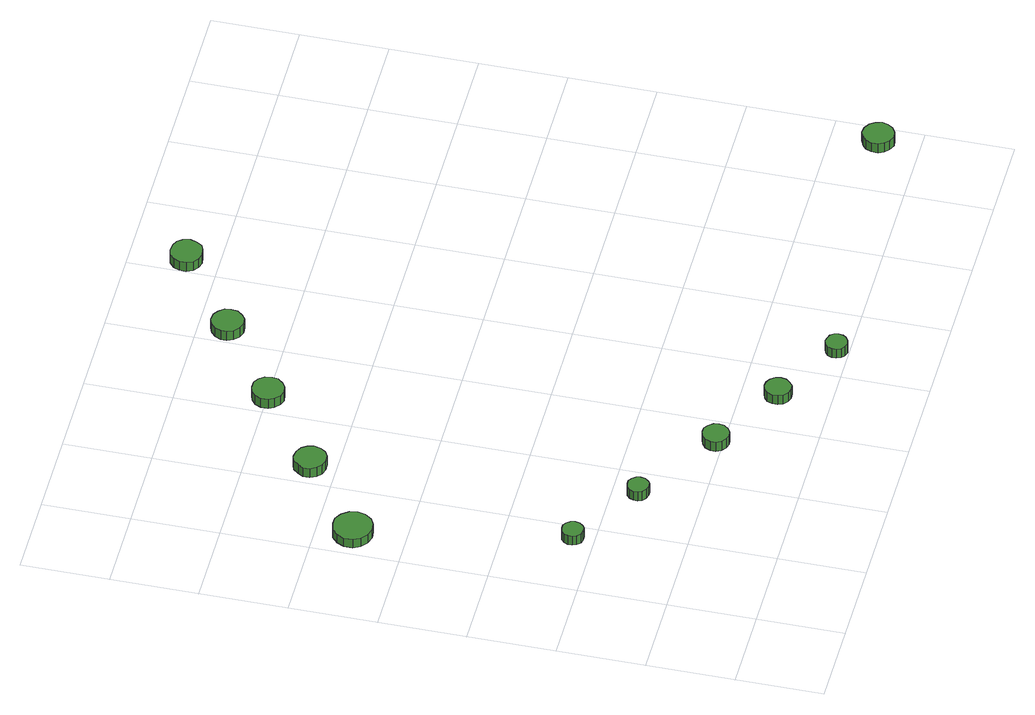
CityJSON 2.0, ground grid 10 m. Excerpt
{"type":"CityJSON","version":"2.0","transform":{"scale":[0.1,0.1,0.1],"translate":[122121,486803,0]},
"CityObjects":{
"tree1":{"type":"SolitaryVegetationObject","attributes":{"function":"something"},"geometry":[{"type":"MultiSurface","lod":"1","boundaries":[[[0,1,2,3,4,5,6,7,8,9,10,11,12,13,14]],[[15,16,17,18,19,20,21,22,23,24,25,26,27,28,29]],[[0,29,28,1]],[[1,28,27,2]],[[2,27,26,3]],[[3,26,25,4]],[[4,25,24,5]],[[5,24,23,6]],[[6,23,22,7]],[[7,22,21,8]],[[8,21,20,9]],[[9,20,19,10]],[[10,19,18,11]],[[11,18,17,12]],[[12,17,16,13]],[[13,16,15,14]],[[14,15,29,0]]]}]},
"tree2":{"type":"SolitaryVegetationObject","attributes":{"function":"something"},"geometry":[{"type":"MultiSurface","lod":"1","boundaries":[[[30,31,32,33,34,35,36,37,38,39,40,41,42,43,44]],[[45,46,47,48,49,50,51,52,53,54,55,56,57,58,59]],[[30,59,58,31]],[[31,58,57,32]],[[32,57,56,33]],[[33,56,55,34]],[[34,55,54,35]],[[35,54,53,36]],[[36,53,52,37]],[[37,52,51,38]],[[38,51,50,39]],[[39,50,49,40]],[[40,49,48,41]],[[41,48,47,42]],[[42,47,46,43]],[[43,46,45,44]],[[44,45,59,30]]]}]},
"tree3":{"type":"SolitaryVegetationObject","attributes":{"function":"something"},"geometry":[{"type":"MultiSurface","lod":"1","boundaries":[[[60,61,62,63,64,65,66,67,68,69,70,71,72,73,74]],[[75,76,77,78,79,80,81,82,83,84,85,86,87,88,89]],[[60,89,88,61]],[[61,88,87,62]],[[62,87,86,63]],[[63,86,85,64]],[[64,85,84,65]],[[65,84,83,66]],[[66,83,82,67]],[[67,82,81,68]],[[68,81,80,69]],[[69,80,79,70]],[[70,79,78,71]],[[71,78,77,72]],[[72,77,76,73]],[[73,76,75,74]],[[74,75,89,60]]]}]},
"tree4":{"type":"SolitaryVegetationObject","attributes":{"function":"something"},"geometry":[{"type":"MultiSurface","lod":"1","boundaries":[[[90,91,92,93,94,95,96,97,98,99,100,101,102,103,104]],[[105,106,107,108,109,110,111,112,113,114,115,116,117,118,119]],[[90,119,118,91]],[[91,118,117,92]],[[92,117,116,93]],[[93,116,115,94]],[[94,115,114,95]],[[95,114,113,96]],[[96,113,112,97]],[[97,112,111,98]],[[98,111,110,99]],[[99,110,109,100]],[[100,109,108,101]],[[101,108,107,102]],[[102,107,106,103]],[[103,106,105,104]],[[104,105,119,90]]]}]},
"tree5":{"type":"SolitaryVegetationObject","attributes":{"function":"something"},"geometry":[{"type":"MultiSurface","lod":"1","boundaries":[[[120,121,122,123,124,125,126,127,128,129,130,131,132,133,134]],[[135,136,137,138,139,140,141,142,143,144,145,146,147,148,149]],[[120,149,148,121]],[[121,148,147,122]],[[122,147,146,123]],[[123,146,145,124]],[[124,145,144,125]],[[125,144,143,126]],[[126,143,142,127]],[[127,142,141,128]],[[128,141,140,129]],[[129,140,139,130]],[[130,139,138,131]],[[131,138,137,132]],[[132,137,136,133]],[[133,136,135,134]],[[134,135,149,120]]]}]},
"tree6":{"type":"SolitaryVegetationObject","attributes":{"function":"something"},"geometry":[{"type":"MultiSurface","lod":"1","boundaries":[[[150,151,152,153,154,155,156,157,158,159,160,161,162,163,164]],[[165,166,167,168,169,170,171,172,173,174,175,176,177,178,179]],[[150,179,178,151]],[[151,178,177,152]],[[152,177,176,153]],[[153,176,175,154]],[[154,175,174,155]],[[155,174,173,156]],[[156,173,172,157]],[[157,172,171,158]],[[158,171,170,159]],[[159,170,169,160]],[[160,169,168,161]],[[161,168,167,162]],[[162,167,166,163]],[[163,166,165,164]],[[164,165,179,150]]]}]},
"tree7":{"type":"SolitaryVegetationObject","attributes":{"function":"something"},"geometry":[{"type":"MultiSurface","lod":"1","boundaries":[[[180,181,182,183,184,185,186,187,188,189,190,191,192,193,194]],[[195,196,197,198,199,200,201,202,203,204,205,206,207,208,209]],[[180,209,208,181]],[[181,208,207,182]],[[182,207,206,183]],[[183,206,205,184]],[[184,205,204,185]],[[185,204,203,186]],[[186,203,202,187]],[[187,202,201,188]],[[188,201,200,189]],[[189,200,199,190]],[[190,199,198,191]],[[191,198,197,192]],[[192,197,196,193]],[[193,196,195,194]],[[194,195,209,180]]]}]},
"tree8":{"type":"SolitaryVegetationObject","attributes":{"function":"something"},"geometry":[{"type":"MultiSurface","lod":"1","boundaries":[[[210,211,212,213,214,215,216,217,218,219,220,221,222,223,224]],[[225,226,227,228,229,230,231,232,233,234,235,236,237,238,239]],[[210,239,238,211]],[[211,238,237,212]],[[212,237,236,213]],[[213,236,235,214]],[[214,235,234,215]],[[215,234,233,216]],[[216,233,232,217]],[[217,232,231,218]],[[218,231,230,219]],[[219,230,229,220]],[[220,229,228,221]],[[221,228,227,222]],[[222,227,226,223]],[[223,226,225,224]],[[224,225,239,210]]]}]},
"tree9":{"type":"SolitaryVegetationObject","attributes":{"function":"something"},"geometry":[{"type":"MultiSurface","lod":"1","boundaries":[[[240,241,242,243,244,245,246,247,248,249,250,251,252,253,254]],[[255,256,257,258,259,260,261,262,263,264,265,266,267,268,269]],[[240,269,268,241]],[[241,268,267,242]],[[242,267,266,243]],[[243,266,265,244]],[[244,265,264,245]],[[245,264,263,246]],[[246,263,262,247]],[[247,262,261,248]],[[248,261,260,249]],[[249,260,259,250]],[[250,259,258,251]],[[251,258,257,252]],[[252,257,256,253]],[[253,256,255,254]],[[254,255,269,240]]]}]},
"tree10":{"type":"SolitaryVegetationObject","attributes":{"function":"something"},"geometry":[{"type":"MultiSurface","lod":"1","boundaries":[[[270,271,272,273,274,275,276,277,278,279,280,281,282,283,284]],[[285,286,287,288,289,290,291,292,293,294,295,296,297,298,299]],[[270,299,298,271]],[[271,298,297,272]],[[272,297,296,273]],[[273,296,295,274]],[[274,295,294,275]],[[275,294,293,276]],[[276,293,292,277]],[[277,292,291,278]],[[278,291,290,279]],[[279,290,289,280]],[[280,289,288,281]],[[281,288,287,282]],[[282,287,286,283]],[[283,286,285,284]],[[284,285,299,270]]]}]},
"tree11":{"type":"SolitaryVegetationObject","attributes":{"function":"something"},"geometry":[{"type":"MultiSurface","lod":"1","boundaries":[[[300,301,302,303,304,305,306,307,308,309,310,311,312,313,314]],[[315,316,317,318,319,320,321,322,323,324,325,326,327,328,329]],[[300,329,328,301]],[[301,328,327,302]],[[302,327,326,303]],[[303,326,325,304]],[[304,325,324,305]],[[305,324,323,306]],[[306,323,322,307]],[[307,322,321,308]],[[308,321,320,309]],[[309,320,319,310]],[[310,319,318,311]],[[311,318,317,312]],[[312,317,316,313]],[[313,316,315,314]],[[314,315,329,300]]]}]}
},
"vertices":[
[87,223,28],[86,228,28],[83,232,28],[79,235,28],[74,235,28],[69,234,28],[65,230,28],[63,226,28],[63,221,28],[65,216,28],[69,212,28],[74,211,28],[79,211,28],[83,214,28],[86,218,28],[86,218,15],[83,214,15],[79,211,15],[74,211,15],[69,212,15],[65,216,15],[63,221,15],[63,226,15],[65,230,15],[69,234,15],[74,235,15],[79,235,15],[83,232,15],[86,228,15],[87,223,15],
[51,458,25],[49,467,25],[43,475,25],[35,480,25],[26,480,25],[17,478,25],[10,471,25],[6,463,25],[6,453,25],[10,445,25],[17,439,25],[26,436,25],[35,437,25],[43,441,25],[49,449,25],[49,449,13],[43,441,13],[35,437,13],[26,436,13],[17,439,13],[10,445,13],[6,453,13],[6,463,13],[10,471,13],[17,478,13],[26,480,13],[35,480,13],[43,475,13],[49,467,13],[51,458,13],
[173,170,28],[172,175,28],[169,179,28],[165,182,28],[160,182,28],[155,181,28],[151,177,28],[149,173,28],[149,168,28],[151,163,28],[155,160,28],[160,158,28],[165,158,28],[169,161,28],[172,165,28],[172,165,15],[169,161,15],[165,158,15],[160,158,15],[155,160,15],[151,163,15],[149,168,15],[149,173,15],[151,177,15],[155,181,15],[160,182,15],[165,182,15],[169,179,15],[172,175,15],[173,170,15],
[144,529,24],[142,536,24],[138,542,24],[131,546,24],[123,547,24],[116,545,24],[111,539,24],[107,533,24],[107,525,24],[111,518,24],[116,513,24],[123,511,24],[131,511,24],[138,515,24],[142,521,24],[142,521,11],[138,515,11],[131,511,11],[123,511,11],[116,513,11],[111,518,11],[107,525,11],[107,533,11],[111,539,11],[116,545,11],[123,547,11],[131,546,11],[138,542,11],[142,536,11],[144,529,11],
[277,107,27],[276,113,27],[272,118,27],[267,122,27],[261,122,27],[255,120,27],[250,116,27],[247,110,27],[247,104,27],[250,98,27],[255,94,27],[261,92,27],[267,93,27],[272,96,27],[276,101,27],[276,101,14],[272,96,14],[267,93,14],[261,92,14],[255,94,14],[250,98,14],[247,104,14],[247,110,14],[250,116,14],[255,120,14],[261,122,14],[267,122,14],[272,118,14],[276,113,14],[277,107,14],
[367,59,25],[366,65,25],[362,70,25],[357,73,25],[351,74,25],[345,72,25],[340,68,25],[338,62,25],[338,56,25],[340,50,25],[345,46,25],[351,44,25],[357,44,25],[362,48,25],[366,53,25],[366,53,12],[362,48,12],[357,44,12],[351,44,12],[345,46,12],[340,50,12],[338,56,12],[338,62,12],[340,68,12],[345,72,12],[351,74,12],[357,73,12],[362,70,12],[366,65,12],[367,59,12],
[242,599,23],[241,607,23],[236,613,23],[230,617,23],[222,617,23],[215,615,23],[209,610,23],[206,603,23],[206,595,23],[209,589,23],[215,583,23],[222,581,23],[230,582,23],[236,586,23],[241,592,23],[241,592,10],[236,586,10],[230,582,10],[222,581,10],[215,583,10],[209,589,10],[206,595,10],[206,603,10],[209,610,10],[215,615,10],[222,617,10],[230,617,10],[236,613,10],[241,607,10],[242,599,10],
[450,14,25],[449,19,25],[446,23,25],[441,25,25],[436,26,25],[431,24,25],[427,21,25],[425,16,25],[425,11,25],[427,6,25],[431,3,25],[436,1,25],[441,2,25],[446,5,25],[449,9,25],[449,9,12],[446,5,12],[441,2,12],[436,1,12],[431,3,12],[427,6,12],[425,11,12],[425,16,12],[427,21,12],[431,24,12],[436,26,12],[441,25,12],[446,23,12],[449,19,12],[450,14,12],
[339,668,22],[338,675,22],[333,681,22],[327,685,22],[319,686,22],[312,683,22],[306,678,22],[303,671,22],[303,664,22],[306,657,22],[312,652,22],[319,649,22],[327,650,22],[333,654,22],[338,660,22],[338,660,9],[333,654,9],[327,650,9],[319,649,9],[312,652,9],[306,657,9],[303,664,9],[303,671,9],[306,678,9],[312,683,9],[319,686,9],[327,685,9],[333,681,9],[338,675,9],[339,668,9],
[439,737,21],[437,745,21],[433,751,21],[426,754,21],[418,755,21],[411,753,21],[405,748,21],[402,741,21],[402,733,21],[405,726,21],[411,721,21],[418,719,21],[426,720,21],[433,723,21],[437,730,21],[437,730,8],[433,723,8],[426,720,8],[418,719,8],[411,721,8],[405,726,8],[402,733,8],[402,741,8],[405,748,8],[411,753,8],[418,755,8],[426,754,8],[433,751,8],[437,745,8],[439,737,8],
[794,47,23],[792,54,23],[788,60,23],[781,64,23],[774,65,23],[767,62,23],[762,58,23],[759,51,23],[759,43,23],[762,37,23],[767,32,23],[774,29,23],[781,30,23],[788,34,23],[792,40,23],[792,40,10],[788,34,10],[781,30,10],[774,29,10],[767,32,10],[762,37,10],[759,43,10],[759,51,10],[762,58,10],[767,62,10],[774,65,10],[781,64,10],[788,60,10],[792,54,10],[794,47,10]
]}
